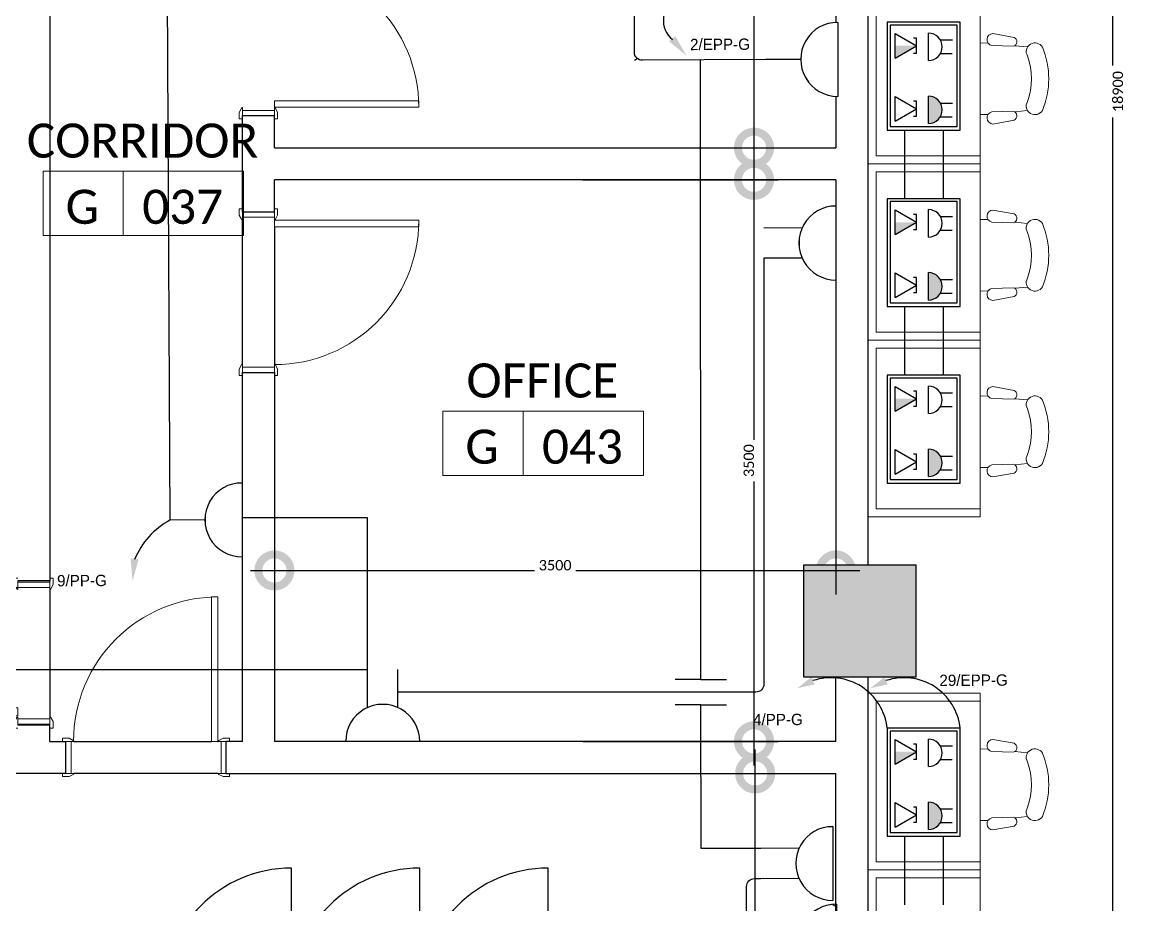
# Model space of a CAD drawing. Header units: metres. Extents: x 15.7 to 112.1, y 4.7 to 71.5.
# Drawn here: x 67.62 to 74.57, y 41.53 to 47.03 of the extents above; entities that cross this region are included whole.
import ezdxf

# ---------------------------------------------------------------- set-up
doc = ezdxf.new("R2010")
doc.units = ezdxf.units.M
doc.set_wipeout_variables(frame=1)
doc.linetypes.add('ECG_Line-Ptrn-Sold', pattern=[9144.001000000002, 9144.000000000002, -0.001])
doc.layers.get('0').update_dxf_attribs({"color": 3})
for name, color, linetype in [('00', 252, 'Continuous'), ('E-SOCKET', 3, 'Continuous'), ('EL. BLOCK', 3, 'Continuous'), ('PW', 4, 'Continuous')]:
    doc.layers.add(name, color=color, linetype=linetype)
for name, color, linetype, lineweight in [('03-A-XR-GF$0$A-FURN', 55, 'Continuous', 5), ('A-DETL-GENF', 92, 'Continuous', 13), ('A-DETL-GENF-HDLN', 1, 'Continuous', 13), ('A-DIM', 7, 'Continuous', 5), ('A-DOOR', 5, 'Continuous', 5), ('A-TEXT', 7, 'ECG_Line-Ptrn-Sold', 13), ('E-ELEC-EQPM', 71, 'Continuous', 25)]:
    doc.layers.add(name, color=color, linetype=linetype, lineweight=lineweight)
doc.styles.add('Calibri', font='calibri.ttf', dxfattribs={"height": 0.2126391096979332})
doc.dimstyles.new('ECG_Dimn-Detl-100', dxfattribs={"dimscale": 0.3048, "dimtxt": 0.25, "dimasz": 1.312335958005249, "dimexe": 0.4921259842519685, "dimexo": 0.0625, "dimgap": 0, "dimtad": 1, "dimdec": 0, "dimlfac": 1000, "dimzin": 0, "dimdsep": 46, "dimtxsty": 'Calibri', "dimblk1": 'DOTSMALL', "dimblk2": 'DOTSMALL', "dimsah": 1, "dimcen": 0.09, "dimdle": 0.4921259842519685, "dimazin": 0, "dimtfac": 1, "dimtdec": 4, "dimtix": 1, "dimtmove": 0, "dimatfit": 3, "dimfxl": 0.4921259842519685, "dimfxlon": 1, "dimtvp": 1, "dimtolj": 1, "dimtzin": 0, "dimarcsym": 2})
doc.dimstyles.new('ECG_Dimn-Detl-100_2', dxfattribs={"dimscale": 0.3048, "dimtxt": 0.25, "dimasz": 1.312335958005249, "dimexe": 0.4921259842519685, "dimexo": 0.0625, "dimgap": 0, "dimtad": 1, "dimdec": 0, "dimlfac": 1000, "dimzin": 0, "dimdsep": 46, "dimtxsty": 'Calibri', "dimblk1": 'DOTSMALL', "dimblk2": 'DOTSMALL', "dimsah": 1, "dimcen": 0.09, "dimdle": 0.4921259842519685, "dimazin": 0, "dimtfac": 1, "dimtdec": 4, "dimtix": 1, "dimtmove": 0, "dimatfit": 3, "dimfxl": 0.4921259842519685, "dimfxlon": 1, "dimtvp": 1, "dimtolj": 1, "dimtzin": 0, "dimarcsym": 2})

# ---------------------------------------------------------------- blocks, each defined once
blk = doc.blocks.new('ECG_ Door-Single Leaf-Steel - 1000x2200 mm-3097160-GROUND FLOOR PLAN')
at = {"layer": 'A-DOOR'}
for p, q in [((0.407999999999996, 1.000000000000968), (0.407999999999996, 0.1000000000009684)), ((0.447999999999996, 1.000000000000968), (0.407999999999996, 1.000000000000968)), ((0.4079999999999928, 0.1000000000009684), (0.4079999999999928, 1.000000000000968)), ((0.4079999999999928, 1.000000000000968), (0.4479999999999928, 1.000000000000968)), ((0.447999999999996, 0.1000000000009684), (0.447999999999996, 1.000000000000968)), ((0.4479999999999928, 1.000000000000968), (0.4479999999999928, 0.1000000000009684)), ((-0.4800000000000013, 0.1200000000009744), (-0.5200000000000015, 0.1200000000009712)), ((-0.5200000000000015, 0.1200000000009712), (-0.5200000000000017, 0.1000000000009747)), ((-0.5000000000000283, 0.1000000000009737), (-0.4500000000000015, 0.1000000000009713)), ((-0.4680000000003104, 0.1000000000009697), (-0.5000000000003211, 0.1000000000009697)), ((-0.4540000000000017, 0.1060000000009712), (-0.4800000000000013, 0.1200000000009744)), ((-0.4680000000003104, -0.1), (-0.4680000000003104, 0.1000000000009697)), ((0.407999999999996, 0.1000000000009684), (0.447999999999996, 0.1000000000009684)), ((0.4479999999999928, 0.1000000000009684), (0.4079999999999928, 0.1000000000009684)), ((0.4499999999999915, 0.1000000000009684), (0.5000000000000181, 0.1000000000009681)), ((0.4799999999999915, 0.1200000000009682), (0.4539999999999915, 0.1060000000009683)), ((0.4679999999996772, 0.1000000000009697), (0.4679999999996772, -0.1)), ((0.4999999999996882, 0.1000000000009697), (0.4679999999996772, 0.1000000000009697)), ((0.5199999999999916, 0.1200000000009679), (0.4799999999999915, 0.1200000000009682)), ((0.5199999999999915, 0.100000000000968), (0.5199999999999916, 0.1200000000009679)), ((-0.5200000000000016, -0.1000000000000001), (-0.5200000000000016, -0.12)), ((-0.5200000000000016, -0.12), (-0.4800000000000015, -0.12)), ((-0.4500000000000016, -0.1000000000000001), (-0.5000000000000282, -0.1000000000000001)), ((-0.5000000000003211, -0.1), (-0.4680000000003104, -0.1)), ((-0.4800000000000015, -0.12), (-0.4540000000000016, -0.106)), ((0.50000000000002, -0.1000000000000001), (0.449999999999991, -0.1000000000000001)), ((0.4539999999999911, -0.106), (0.4799999999999908, -0.12)), ((0.4679999999996772, -0.1), (0.4999999999996882, -0.1)), ((0.4799999999999908, -0.12), (0.5199999999999909, -0.12)), ((0.5199999999999909, -0.12), (0.5199999999999909, -0.1000000000000001))]:
    blk.add_line(p, q, dxfattribs=at)
for centre, radius, start, end in [((0.4479999999999913, 0.1000000000009637), 0.900000000000004, 89.99999999999991, 179.9999999999999), ((-0.4580000000000015, 0.09900000000097121), 0.008062257748298515, 7.125016348902509, 60.25511870305892), ((0.4579999999999915, 0.09900000000096827), 0.008062257748298577, 119.7448812969417, 172.8749836510968), ((-0.4580000000000015, -0.099), 0.008062257748298529, 299.7448812969415, 352.8749836510968), ((0.4579999999999909, -0.099), 0.008062257748298515, 187.1250163489021, 240.2551187030581)]:
    blk.add_arc(centre, radius, start, end, dxfattribs=at)
blk = doc.blocks.new('ECG_ Door-Single Leaf-Gnrc - 1000x2200 mm-2067090-GROUND FLOOR PLAN')
at = {"layer": 'A-DOOR'}
for p, q in [((-0.5200000000000016, 0.12), (-0.4800000000000015, 0.12)), ((-0.5200000000000016, 0.1000000000000001), (-0.5200000000000016, 0.12)), ((-0.4500000000000016, 0.1000000000000001), (-0.5000000000000113, 0.1000000000000001)), ((-0.5000000000003211, 0.1), (-0.4680000000003104, 0.1)), ((-0.4800000000000015, 0.12), (-0.4540000000000016, 0.106)), ((-0.4680000000003104, 0.1), (-0.4680000000003104, -0.1000000000009699)), ((0.5000000000000031, 0.1000000000000001), (0.449999999999991, 0.1000000000000001)), ((0.4539999999999911, 0.106), (0.4799999999999908, 0.12)), ((0.4679999999996772, 0.1), (0.4999999999996882, 0.1)), ((0.4679999999996772, -0.1000000000009699), (0.4679999999996772, 0.1)), ((0.4799999999999908, 0.12), (0.5199999999999909, 0.12)), ((0.5199999999999909, 0.12), (0.5199999999999909, 0.1000000000000001)), ((-0.5200000000000015, -0.1200000000009713), (-0.5200000000000017, -0.1000000000009748)), ((-0.4800000000000013, -0.1200000000009744), (-0.5200000000000015, -0.1200000000009713)), ((-0.5000000000000113, -0.1000000000009738), (-0.4500000000000015, -0.1000000000009713)), ((-0.4680000000003104, -0.1000000000009699), (-0.5000000000003211, -0.1000000000009699)), ((-0.4540000000000017, -0.1060000000009713), (-0.4800000000000013, -0.1200000000009744)), ((0.407999999999996, -0.1000000000009684), (0.447999999999996, -0.1000000000009684)), ((0.407999999999996, -1.000000000000968), (0.407999999999996, -0.1000000000009684)), ((0.4079999999999928, -0.1000000000009683), (0.4079999999999928, -1.000000000000968)), ((0.4479999999999928, -0.1000000000009683), (0.4079999999999928, -0.1000000000009683)), ((0.447999999999996, -0.1000000000009682), (0.447999999999996, -1.000000000000968)), ((0.4479999999999928, -1.000000000000968), (0.4479999999999928, -0.1000000000009682)), ((0.4499999999999915, -0.1000000000009685), (0.5000000000000037, -0.1000000000009682)), ((0.4799999999999915, -0.1200000000009682), (0.4539999999999915, -0.1060000000009683)), ((0.4999999999996882, -0.1000000000009699), (0.4679999999996772, -0.1000000000009699)), ((0.5199999999999916, -0.1200000000009679), (0.4799999999999915, -0.1200000000009682)), ((0.5199999999999915, -0.100000000000968), (0.5199999999999916, -0.1200000000009679)), ((0.447999999999996, -1.000000000000968), (0.407999999999996, -1.000000000000968)), ((0.4079999999999928, -1.000000000000968), (0.4479999999999928, -1.000000000000968))]:
    blk.add_line(p, q, dxfattribs=at)
for centre, radius, start, end in [((-0.4580000000000015, 0.099), 0.008062257748298529, 7.125016348902825, 60.25511870305812), ((0.4579999999999909, 0.099), 0.008062257748298515, 119.7448812969415, 172.8749836510976), ((-0.4580000000000015, -0.09900000000097124), 0.008062257748298515, 299.7448812969407, 352.8749836510972), ((0.4479999999999913, -0.1000000000009636), 0.9000000000000054, 180.0000000000001, 269.9999999999997), ((0.4579999999999915, -0.0990000000009683), 0.008062257748298577, 187.1250163489029, 240.2551187030579)]:
    blk.add_arc(centre, radius, start, end, dxfattribs=at)
blk = doc.blocks.new('ECG_ Door-Single Leaf-Gnrc - 1000x2200 mm-2066731-GROUND FLOOR PLAN')
at = {"layer": 'A-DOOR'}
for p, q in [((0.407999999999996, 1.000000000000968), (0.407999999999996, 0.1000000000009684)), ((0.447999999999996, 1.000000000000968), (0.407999999999996, 1.000000000000968)), ((0.4079999999999928, 0.1000000000009683), (0.4079999999999928, 1.000000000000968)), ((0.4079999999999928, 1.000000000000968), (0.4479999999999928, 1.000000000000968)), ((0.447999999999996, 0.1000000000009682), (0.447999999999996, 1.000000000000968)), ((0.4479999999999928, 1.000000000000968), (0.4479999999999928, 0.1000000000009682)), ((-0.4800000000000013, 0.1200000000009744), (-0.5200000000000015, 0.1200000000009713)), ((-0.5200000000000015, 0.1200000000009713), (-0.5200000000000017, 0.1000000000009748)), ((-0.5000000000000198, 0.1000000000009738), (-0.4500000000000015, 0.1000000000009713)), ((-0.4680000000003104, 0.1000000000009699), (-0.5000000000003211, 0.1000000000009699)), ((-0.4540000000000017, 0.1060000000009713), (-0.4800000000000013, 0.1200000000009744)), ((-0.4680000000003104, -0.1), (-0.4680000000003104, 0.1000000000009699)), ((0.407999999999996, 0.1000000000009684), (0.447999999999996, 0.1000000000009684)), ((0.4479999999999928, 0.1000000000009683), (0.4079999999999928, 0.1000000000009683)), ((0.4499999999999915, 0.1000000000009685), (0.4999999999999927, 0.1000000000009682)), ((0.4799999999999915, 0.1200000000009682), (0.4539999999999915, 0.1060000000009683)), ((0.4679999999996772, 0.1000000000009699), (0.4679999999996772, -0.1)), ((0.4999999999996882, 0.1000000000009699), (0.4679999999996772, 0.1000000000009699)), ((0.5199999999999916, 0.1200000000009679), (0.4799999999999915, 0.1200000000009682)), ((0.5199999999999915, 0.100000000000968), (0.5199999999999916, 0.1200000000009679)), ((-0.5200000000000016, -0.1000000000000001), (-0.5200000000000016, -0.12)), ((-0.5200000000000016, -0.12), (-0.4800000000000015, -0.12)), ((-0.4500000000000016, -0.1000000000000001), (-0.5000000000000198, -0.1000000000000001)), ((-0.5000000000003211, -0.1), (-0.4680000000003104, -0.1)), ((-0.4800000000000015, -0.12), (-0.4540000000000016, -0.106)), ((0.4999999999999946, -0.1000000000000001), (0.449999999999991, -0.1000000000000001)), ((0.4539999999999911, -0.106), (0.4799999999999908, -0.12)), ((0.4679999999996772, -0.1), (0.4999999999996882, -0.1)), ((0.4799999999999908, -0.12), (0.5199999999999909, -0.12)), ((0.5199999999999909, -0.12), (0.5199999999999909, -0.1000000000000001))]:
    blk.add_line(p, q, dxfattribs=at)
for centre, radius, start, end in [((0.4479999999999913, 0.1000000000009636), 0.900000000000004, 89.99999999999991, 179.9999999999999), ((-0.4580000000000015, 0.09900000000097124), 0.008062257748298515, 7.125016348902509, 60.25511870305896), ((0.4579999999999915, 0.0990000000009683), 0.008062257748298577, 119.7448812969417, 172.8749836510968), ((-0.4580000000000015, -0.099), 0.008062257748298529, 299.7448812969415, 352.8749836510968), ((0.4579999999999909, -0.099), 0.008062257748298515, 187.1250163489021, 240.2551187030581)]:
    blk.add_arc(centre, radius, start, end, dxfattribs=at)
blk = doc.blocks.new('ECG_ Door-Single Leaf-Steel - 900x2200 mm-3097164-GROUND FLOOR PLAN')
at = {"layer": 'A-DOOR'}
for p, q in [((-0.4670000000000201, 0.12), (-0.42700000000002, 0.12)), ((-0.4670000000000201, 0.1000000000000001), (-0.4670000000000201, 0.12)), ((-0.3970000000000201, 0.1000000000000001), (-0.4500000000000185, 0.1000000000000001)), ((-0.4420000000003318, 0.1), (-0.4100000000003211, 0.1)), ((-0.4420000000003318, -0.1000000000009697), (-0.4420000000003318, 0.1)), ((-0.42700000000002, 0.12), (-0.4010000000000201, 0.106)), ((-0.4100000000003211, 0.1), (-0.4100000000003211, -0.1000000000009697)), ((0.4499999999999796, 0.1000000000000001), (0.3969999999999727, 0.1000000000000001)), ((0.4009999999999729, 0.106), (0.4269999999999726, 0.12)), ((0.4099999999996672, 0.1), (0.4419999999996781, 0.1)), ((0.4099999999996672, -0.1000000000009697), (0.4099999999996672, 0.1)), ((0.4269999999999726, 0.12), (0.4669999999999725, 0.12)), ((0.4419999999996781, 0.1), (0.4419999999996781, -0.1000000000009697)), ((0.4669999999999725, 0.12), (0.4669999999999728, 0.1000000000000001)), ((-0.4670000000000197, -0.1200000000009711), (-0.4670000000000196, -0.1000000000009742)), ((-0.4270000000000198, -0.1200000000009738), (-0.4670000000000197, -0.1200000000009711)), ((-0.4500000000000181, -0.1000000000009735), (-0.3970000000000198, -0.1000000000009712)), ((-0.4100000000003211, -0.1000000000009697), (-0.4420000000003318, -0.1000000000009697)), ((-0.4010000000000199, -0.1060000000009711), (-0.4270000000000198, -0.1200000000009738)), ((0.3399999999999786, -0.1000000000009684), (0.3899999999999786, -0.1000000000009684)), ((0.3399999999999786, -0.9000000000009685), (0.3399999999999786, -0.1000000000009684)), ((0.3399999999999754, -0.1000000000009683), (0.3399999999999754, -0.9000000000009685)), ((0.3899999999999754, -0.1000000000009683), (0.3399999999999754, -0.1000000000009683)), ((0.3899999999999786, -0.1000000000009684), (0.3899999999999786, -0.9000000000009685)), ((0.3899999999999754, -0.9000000000009685), (0.3899999999999754, -0.1000000000009684)), ((0.3969999999999731, -0.1000000000009686), (0.44999999999998, -0.1000000000009683)), ((0.4269999999999731, -0.1200000000009683), (0.400999999999973, -0.1060000000009685)), ((0.4419999999996781, -0.1000000000009697), (0.4099999999996672, -0.1000000000009697)), ((0.4669999999999732, -0.1200000000009681), (0.4269999999999731, -0.1200000000009683)), ((0.4669999999999731, -0.1000000000009682), (0.4669999999999732, -0.1200000000009681)), ((0.3899999999999786, -0.9000000000009685), (0.3399999999999786, -0.9000000000009685)), ((0.3399999999999754, -0.9000000000009685), (0.3899999999999754, -0.9000000000009685))]:
    blk.add_line(p, q, dxfattribs=at)
for centre, radius, start, end in [((-0.40500000000002, 0.099), 0.008062257748298529, 7.125016348902834, 60.2551187030581), ((0.4049999999999727, 0.099), 0.008062257748298515, 119.7448812969418, 172.8749836510976), ((0.3899999999999741, -0.100000000000964), 0.800000000000005, 180.0000000000001, 269.9999999999997), ((-0.4050000000000197, -0.09900000000097108), 0.008062257748298515, 299.7448812969412, 352.8749836510972), ((0.404999999999973, -0.09900000000096844), 0.00806225774829855, 187.1250163489028, 240.2551187030582)]:
    blk.add_arc(centre, radius, start, end, dxfattribs=at)
blk = doc.blocks.new('B806-B02 - CALL CENTER - FURN GROUND FLOOR_dwg_03-A-XR-GF$0$chair-3478258-GROUND FLOOR PLAN')
at = {"layer": '03-A-XR-GF$0$A-FURN'}
for p, q in [((22.19294224309074, -2.559167828483293), (22.06061282081058, -2.535008843827233)), ((21.98240199986174, -2.593606267188664), (22.02739614326104, -2.59466745277587)), ((22.18812851668977, -2.614518340465394), (22.05366787443163, -2.610636559411606)), ((22.19874227571334, -2.61097682066178), (22.27761711590779, -2.618484423939786)), ((21.98240199986174, -3.040548057876208), (22.02739614326104, -3.039486872288962)), ((22.18812851668977, -3.019635984599558), (22.05366787443163, -3.023517765653322)), ((22.19874227571334, -3.02317750440317), (22.27761711590779, -3.015669901125166)), ((22.19294224309074, -3.074986496581658), (22.06061282081058, -3.099145481237719))]:
    blk.add_line(p, q, dxfattribs=at)
for centre, radius, start, end in [((22.06296722144766, -2.573357787546228), 0.03842114895104468, 93.51321580933383, 255.9931916523041), ((22.18194035226723, -2.586095591634575), 0.02908858934396826, 282.2826853572749, 67.77652142876367), ((22.32321374346897, -2.647750546832342), 0.05418079359043457, 31.26502886697913, 209.6825180361752), ((21.89841506286231, -2.817077162532464), 0.5108137858035644, 337.2610651608358, 22.73893483916425), ((21.89064670177848, -2.817077162532464), 0.4109893326929139, 339.7134097284324, 20.2865902715676), ((22.32321374346897, -2.986403778232487), 0.0541807935904372, 150.3174819638237, 328.7349711330193), ((22.06296722144766, -3.060796537518704), 0.03842114895104733, 104.0068083476947, 266.486784190666), ((22.18194035226723, -3.048058733430374), 0.02908858934397272, 292.2234785712332, 77.7173146427265)]:
    blk.add_arc(centre, radius, start, end, dxfattribs=at)
blk = doc.blocks.new('B806-B02 - CALL CENTER - FURN GROUND FLOOR_dwg_03-A-XR-GF$0$UNIT130-3478259-GROUND FLOOR PLAN')
at = {"layer": '03-A-XR-GF$0$A-FURN'}
for p, q in [((-0.7249999999992037, -1.049999999999949), (-0.7249999999992037, -0.2499999999997695)), ((-0.02499999999929262, -1.199999999999788), (-0.7249999999992894, -1.199999999999788))]:
    blk.add_line(p, q, dxfattribs=at)
at = {"layer": '03-A-XR-GF$0$A-FURN', "flags": 128}
for points in [[(-0.7249999999992894, -1.199999999999788), (-0.7249999999992894, -0.09999999999979102), (-0.02499999999929262, -0.09999999999979102)], [(-0.7249999999992042, -1.149999999999906), (-0.07499999999920373, -1.149999999999906), (-0.07499999999920373, -0.1499999999998146), (-0.7249999999992044, -0.1499999999998146)]]:
    blk.add_lwpolyline(points, dxfattribs=at)
at = {"extrusion": (0, 0, -1), "zscale": -1}
blk.add_blockref('B806-B02 - CALL CENTER - FURN GROUND FLOOR_dwg_03-A-XR-GF$0$chair-3478258-GROUND FLOOR PLAN', (-21.25740199986219, 2.14691569418188), dxfattribs=at)
blk = doc.blocks.new('B806-B02 - CALL CENTER - FURN GROUND FLOOR_dwg_03-A-XR-GF$0$UNIT130-V154-GROUND FLOOR PLAN')
at = {"layer": '03-A-XR-GF$0$A-FURN'}
for p, q in [((-0.7249999999992037, -1.049999999999949), (-0.7249999999992037, -0.2499999999997695)), ((-0.02500029707470683, -1.199999999999805), (-0.7249999999992981, -1.199999999999805))]:
    blk.add_line(p, q, dxfattribs=at)
at = {"layer": '03-A-XR-GF$0$A-FURN', "flags": 128}
for points in [[(-0.7249999999992981, -1.199999999999805), (-0.7249999999992981, -0.09999999999980401), (-0.02500029707470683, -0.09999999999980401)], [(-0.7249999999992042, -1.149999999999906), (-0.07499999999920373, -1.149999999999906), (-0.07499999999920373, -0.1499999999998146), (-0.7249999999992044, -0.1499999999998146)]]:
    blk.add_lwpolyline(points, dxfattribs=at)
at = {"extrusion": (0, 0, -1), "zscale": -1}
blk.add_blockref('B806-B02 - CALL CENTER - FURN GROUND FLOOR_dwg_03-A-XR-GF$0$chair-3478258-GROUND FLOOR PLAN', (-21.25740199986219, 2.14691569418188), dxfattribs=at)
blk = doc.blocks.new('B806-B02 - CALL CENTER - FURN GROUND FLOOR_dwg_03-A-XR-GF$0$UNIT130-V155-GROUND FLOOR PLAN')
at = {"layer": '03-A-XR-GF$0$A-FURN'}
for p, q in [((-0.7249999999992037, -1.049999999999949), (-0.7249999999992037, -0.2499999999997695)), ((-0.02500059414660389, -1.199999999999805), (-0.7249999999992981, -1.199999999999805))]:
    blk.add_line(p, q, dxfattribs=at)
at = {"layer": '03-A-XR-GF$0$A-FURN', "flags": 128}
for points in [[(-0.7249999999992981, -1.199999999999805), (-0.7249999999992981, -0.09999999999980401), (-0.02500059414660389, -0.09999999999980401)], [(-0.7249999999992042, -1.149999999999906), (-0.07499999999920373, -1.149999999999906), (-0.07499999999920373, -0.1499999999998146), (-0.7249999999992044, -0.1499999999998146)]]:
    blk.add_lwpolyline(points, dxfattribs=at)
at = {"extrusion": (0, 0, -1), "zscale": -1}
blk.add_blockref('B806-B02 - CALL CENTER - FURN GROUND FLOOR_dwg_03-A-XR-GF$0$chair-3478258-GROUND FLOOR PLAN', (-21.25740199986219, 2.14691569418188), dxfattribs=at)
blk = doc.blocks.new('B806-B02 - CALL CENTER - FURN GROUND FLOOR_dwg-3278331-GROUND FLOOR PLAN')
at = {"extrusion": (0, 0, -1), "zscale": -1}
for name, p in [('B806-B02 - CALL CENTER - FURN GROUND FLOOR_dwg_03-A-XR-GF$0$UNIT130-3478259-GROUND FLOOR PLAN', (-72.86893120253879, 47.34732619833679)), ('B806-B02 - CALL CENTER - FURN GROUND FLOOR_dwg_03-A-XR-GF$0$UNIT130-3478259-GROUND FLOOR PLAN', (-72.86893120253879, 46.24732619833734)), ('B806-B02 - CALL CENTER - FURN GROUND FLOOR_dwg_03-A-XR-GF$0$UNIT130-3478259-GROUND FLOOR PLAN', (-72.86893090546691, 45.14732619833788)), ('B806-B02 - CALL CENTER - FURN GROUND FLOOR_dwg_03-A-XR-GF$0$UNIT130-V154-GROUND FLOOR PLAN', (-72.86893031132313, 42.94732619833806)), ('B806-B02 - CALL CENTER - FURN GROUND FLOOR_dwg_03-A-XR-GF$0$UNIT130-V155-GROUND FLOOR PLAN', (-72.86893001425122, 41.8473261983377))]:
    blk.add_blockref(name, p, dxfattribs=at)
blk = doc.blocks.new('ECG_G-Tag-Room - ECG_G-Tag-Room-Engl-1568319-GROUND FLOOR PLAN')
at = {"layer": 'A-TEXT'}
for p, q in [((-0.006249999999999996, 0), (-0.006249999999999996, -0.004)), ((0.00625, 0), (-0.006249999999999996, 0)), ((-0.001249999999999994, -0.004), (-0.001249999999999987, 0)), ((0.00625, 0), (0.00625, -0.004)), ((0.006250000000000001, -0.004), (-0.006249999999999996, -0.004))]:
    blk.add_line(p, q, dxfattribs=at)
blk = doc.blocks.new('_DotSmall')
at = {"color": 0, "linetype": 'ByBlock', "const_width": 0.5}
blk.add_lwpolyline([(-0.0625, 0, 1), (0.0625, 0, 1)], format="xyb", close=True, dxfattribs=at)
blk = doc.blocks.new('SS')
at = {"color": 3}
blk.add_wipeout([(-0.2306978319220434, -0.0003616108363601045), (-0.22219485645043036, 0.06205695918177401), (-0.2021871698154923, 0.11109441380151347), (-0.16697543701742643, 0.15918801414910644), (-0.12594592715230613, 0.19328539481722717), (-0.06945470066824717, 0.21999469305186742), (-0.025000102676595366, 0.22933951966912614), (0.04985435290689984, 0.22524689545500454), (0.11234024185159361, 0.20149761903459884), (0.15515500864175855, 0.17072944593501171), (0.19494773768809584, 0.12335720484102608), (0.21750319180295258, 0.07690241850187629), (0.22931783062951966, 0.025198273180657704), (0.22931783062951008, -0.00036161083664865146)], dxfattribs=at)
at = {"layer": 'E-SOCKET', "color": 3}
for points in [[(-0.0003726482709680567, 0.2308167083197077), (-0.001501549218573928, 0.4485551619594617)], [(0.2306978319220434, -0.0003616108366486515), (-0.2306978319220434, -0.0003616108364212778)]]:
    blk.add_lwpolyline(points, dxfattribs=at)
blk.add_arc((0, 0), 0.2306981153280665, 359.91019092976, 180.0898090701878, dxfattribs=at)
blk = doc.blocks.new('DS')
h = blk.add_hatch()
h.set_pattern_fill('ANSI31', color=3)
h.set_pattern_definition([(45, (-2469.696181861516, 715.3543578856484), (-2.245064030267288, 2.245064030267288), [])])
h.paths.add_polyline_path([(0.1949477376883806, 0.1237188156775346), (0.1551550086419411, 0.1710910567715018), (0.112340241851598, 0.201859229871161), (0.0498543529070048, 0.2256085062915645), (-0.02500010267658581, 0.2297011305056458), (-0.06945470066784765, 0.2203563038883658), (-0.1259459271523156, 0.1936470056537019), (-0.1669754370172996, 0.1595496249856296), (-0.2021871698152609, 0.1114560246380734), (-0.2221948564501872, 0.06241857001828066), (-0.2306978319220434, 1.13686837721616e-13), (0.2293178306299524, -1.13686837721616e-13), (0.2293178306299524, 0.02555988401718423), (0.2175031918031891, 0.07726402933838017)])
edge = h.paths.add_edge_path()
edge.add_line((0.1949477376883806, 0.1237188156775346), (0.2175031918031891, 0.07726402933838017))
edge.add_line((0.2293178306299524, -1.13686837721616e-13), (-0.2306978319220434, 1.13686837721616e-13))
edge.add_line((-0.1259459271523156, 0.1936470056537019), (-0.06945470066784765, 0.2203563038883658))
at = {"color": 3}
blk.add_wipeout([(-0.2306978319220434, 1.7486012637846216e-13), (-0.22219485645043036, 0.06241857001830897), (-0.2021871698154923, 0.11145602463804843), (-0.16697543701742643, 0.1595496249856414), (-0.12594592715230613, 0.19364700565376214), (-0.06945470066824717, 0.22035630388840238), (-0.025000102676595366, 0.2297011305056611), (0.04985435290689984, 0.2256085062915395), (0.11234024185159361, 0.2018592298711338), (0.15515500864175855, 0.17109105677154668), (0.19494773768809584, 0.12371881567756104), (0.21750319180295258, 0.07726402933841126), (0.22931783062951966, 0.02555988401719267), (0.22931783062951008, -1.1368683772161603e-13)], dxfattribs=at)
at = {"layer": 'E-SOCKET', "color": 3}
for points in [[(-0.09513616698495753, 0.2108657295442526), (-0.09390195206424323, 0.4489167727959966)], [(0.09439087044302141, 0.2108657295442526), (0.09315665552230712, 0.4489167727959966)], [(0.2306978319220434, -1.13686837721616e-13), (-0.2306978319220434, 1.13686837721616e-13)]]:
    blk.add_lwpolyline(points, dxfattribs=at)
blk.add_arc((0, 0.0003616108365349646), 0.2306981153280665, 359.91019092976, 180.0898090701878, dxfattribs=at)
blk = doc.blocks.new('EDS')
h = blk.add_hatch()
h.set_pattern_fill('ANSI31', color=3, scale=0.04613962306561367, angle=20)
h.set_pattern_definition([(65, (-0.001379717886266008, 0.0003616818501086527), (-0.1327680214690823, 0.06191074516912033), [])])
h.paths.add_polyline_path([(0.2293181140357774, 0.0003616818501086527, 1.001568693730501), (-0.2320775498083094, 0.0003616818503360264)])
at = {"layer": 'E-SOCKET', "color": 3}
for points in [[(-0.09513616698495753, 0.2108657295442526), (-0.09390195206424323, 0.4489167727959966)], [(0.09439087044302141, 0.2108657295442526), (0.09315665552230712, 0.4489167727959966)], [(0.2306978319220434, -1.13686837721616e-13), (-0.2306978319220434, 1.13686837721616e-13)]]:
    blk.add_lwpolyline(points, dxfattribs=at)
blk.add_arc((0, 0.0003616108365349646), 0.2306981153280665, 359.91019092976, 180.0898090701878, dxfattribs=at)
blk = doc.blocks.new('ECG_DATA_RACK  42U _ 1000X800 - with Two Door open - DATA RACK 1000X800 42U-2424056-GROUND FLOOR PLAN - LOW CURRENT  SYSTEMS')
at = {"layer": 'A-DETL-GENF', "color": 162, "lineweight": 25}
for p, q in [((-400.9999999999949, 499.999999999994), (-400.9999999999936, 1299.999999999994)), ((-400.9999999999956, 183.613866779155), (-400.9999999999951, 499.9999999999939)), ((-400.9999999999951, 499.999999999994), (399.0000000000048, 499.9999999999915)), ((399.0000000000049, 499.9999999999915), (399.0000000000034, -500.0000000000088)), ((-400.9999999999961, -116.3861332208458), (-400.9999999999956, 183.613866779155)), ((-92.43657826357978, 126.2908777968902), (-36.92883299679974, 1.506024096379131)), ((74.0866575367585, 126.2908777968908), (74.08665753675933, -123.7091222031027)), ((-45.10439237718275, 1.506024096379078), (74.08665753675889, 1.506024096379483)), ((-400.9999999999967, -500.0000000000061), (-400.9999999999961, -116.3861332208458)), ((74.08665753675935, -123.7091222031028), (-45.10439237718148, -123.7091222031032)), ((-400.9999999999956, -500.0000000000061), (-400.9999999999943, -1300.000000000011)), ((399.0000000000034, -500.0000000000088), (-400.9999999999967, -500.0000000000061))]:
    blk.add_line(p, q, dxfattribs=at)
blk.add_arc((-45.10439237718212, -61.10154905336201), 62.60757314974117, 90.00000000000061, 270.0000000000002, dxfattribs=at)
at = {"layer": 'A-DETL-GENF-HDLN', "color": 162, "lineweight": 25}
for centre, radius, start, end in [((-400.9999999999949, 499.999999999994), 800.0000000000006, 359.9999999999994, 89.99999999999997), ((-400.9999999999956, -500.0000000000113), 799.9999999999993, 269.9999999999997, 359.9999999999996)]:
    blk.add_arc(centre, radius, start, end, dxfattribs=at)
blk = doc.blocks.new('ECG_DATA_RACK  42U _ 1000X800 - with Two Door open - DATA RACK 1000X800 42U-V160-GROUND FLOOR PLAN - LOW CURRENT  SYSTEMS')
at = {"layer": 'A-DETL-GENF', "color": 162, "lineweight": 25}
for p, q in [((-400.9999999999949, 499.999999999994), (-400.9999999999936, 1299.999999999994)), ((-400.9999999999967, -500.0000000000061), (-400.9999999999951, 499.9999999999939)), ((-400.9999999999951, 499.999999999994), (399.0000000000048, 499.9999999999915)), ((399.0000000000049, 499.9999999999915), (399.0000000000034, -500.0000000000088)), ((-92.43657826357978, 126.2908777968902), (-36.92883299679974, 1.506024096379131)), ((74.0866575367585, 126.2908777968908), (74.08665753675933, -123.7091222031027)), ((-45.10439237718275, 1.506024096379078), (74.08665753675889, 1.506024096379483)), ((74.08665753675935, -123.7091222031028), (-45.10439237718148, -123.7091222031032)), ((-400.9999999999956, -500.0000000000061), (-400.9999999999943, -1300.000000000011)), ((399.0000000000034, -500.0000000000088), (-400.9999999999967, -500.0000000000061))]:
    blk.add_line(p, q, dxfattribs=at)
blk.add_arc((-45.10439237718212, -61.10154905336201), 62.60757314974117, 90.00000000000061, 270.0000000000002, dxfattribs=at)
at = {"layer": 'A-DETL-GENF-HDLN', "color": 162, "lineweight": 25}
for centre, radius, start, end in [((-400.9999999999949, 499.999999999994), 800.0000000000006, 359.9999999999994, 89.99999999999997), ((-400.9999999999956, -500.0000000000113), 799.9999999999993, 269.9999999999997, 359.9999999999996)]:
    blk.add_arc(centre, radius, start, end, dxfattribs=at)

msp = doc.modelspace()

# ---------------------------------------------------------------- hatches: boundary and pattern name
at = {"layer": '00'}
msp.add_hatch(color=256, dxfattribs=at).paths.add_polyline_path([(72.4939306083986, 42.94732717912517), (73.19393060839859, 42.94732717912517), (73.19393060839859, 43.64732717912518), (72.4939306083986, 43.64732717912518), (72.4939306083986, 43.07590878090496)], flags=0)
at = {"layer": 'E-SOCKET', "lineweight": -3, "ltscale": 0.05, "transparency": 33554658}
h = msp.add_hatch(color=1, dxfattribs=at)
h.dxf.hatch_style = 1
edge = h.paths.add_edge_path()
edge.add_line((73.27074437339907, 46.39805228229265), (73.27074437339907, 46.56891854292588))
edge.add_ellipse((73.27074437339907, 46.48348541260926), major_axis=(0.06041034578489699, -0.06041034578489751), ratio=0.9999999999999424, start_angle=-45.000000000001705, end_angle=134.9999999999984, ccw=False)
h = msp.add_hatch(color=1, dxfattribs=at)
h.dxf.hatch_style = 1
edge = h.paths.add_edge_path()
edge.add_line((73.27074407632712, 45.29805228229274), (73.27074407632712, 45.46891854292597))
edge.add_ellipse((73.27074407632712, 45.38348541260935), major_axis=(0.06041034578489699, -0.06041034578489751), ratio=0.9999999999999424, start_angle=-45.000000000001705, end_angle=134.9999999999984, ccw=False)
h = msp.add_hatch(color=1, dxfattribs=at)
h.dxf.hatch_style = 1
edge = h.paths.add_edge_path()
edge.add_line((73.270710836484, 44.19804419641528), (73.270710836484, 44.36891045704851))
edge.add_ellipse((73.270710836484, 44.2834773267319), major_axis=(0.06041034578489699, -0.06041034578489751), ratio=0.9999999999999424, start_angle=-45.000000000001705, end_angle=134.9999999999984, ccw=False)
h = msp.add_hatch(color=1, dxfattribs=at)
h.dxf.hatch_style = 1
edge = h.paths.add_edge_path()
edge.add_line((73.2707102423393, 41.99804419641547), (73.2707102423393, 42.1689104570487))
edge.add_ellipse((73.2707102423393, 42.08347732673209), major_axis=(0.06041034578489699, -0.06041034578489751), ratio=0.9999999999999424, start_angle=-45.000000000001705, end_angle=134.9999999999984, ccw=False)
at = {"layer": 'EL. BLOCK', "linetype": 'ByBlock'}
h = msp.add_hatch(color=4, dxfattribs=at)
h.dxf.hatch_style = 1
h.paths.add_polyline_path([(73.19578243214107, 46.88284640003456), (73.06243974491103, 46.88284640003456), (73.06243974491103, 46.8058609636678)])
h = msp.add_hatch(color=4, dxfattribs=at)
h.dxf.hatch_style = 1
h.paths.add_polyline_path([(73.19578213506912, 45.78284640003465), (73.06243944783908, 45.78284640003465), (73.06243944783908, 45.7058609636679)])
h = msp.add_hatch(color=4, dxfattribs=at)
h.dxf.hatch_style = 1
h.paths.add_polyline_path([(73.195748895226, 44.68283831415719), (73.06240620799596, 44.68283831415719), (73.06240620799596, 44.60585287779044)])
h = msp.add_hatch(color=4, dxfattribs=at)
h.dxf.hatch_style = 1
h.paths.add_polyline_path([(73.19574830108131, 42.48283831415738), (73.06240561385127, 42.48283831415738), (73.06240561385127, 42.40585287779063)])

# ---------------------------------------------------------------- linework, layer by layer
at = {"color": 1}
msp.add_lwpolyline([(71.7627581540965, 46.82017845289888, 0, 0.05, 0), (71.67349419652847, 46.9267367695925, 0.05, 0.05, 0)], format="xyseb", dxfattribs=at)
at = {"color": 3}
for points in [[(71.43761223354744, 46.79220772482976), (71.45578270335965, 46.80390753403755)], [(73.12238328299253, 46.35765302769462), (73.1223832829928, 45.92937287299662)], [(73.12238298592058, 45.25765302769472), (73.12238298592085, 44.82937287299671)], [(73.12234915193277, 41.95764494181745), (73.12234915193304, 41.52936478711945)]]:
    msp.add_lwpolyline(points, dxfattribs=at)
for points in [[(71.85273136040158, 42.93382584088361), (71.85030429080173, 46.79434739490968)], [(71.85283152560248, 42.93382584088361), (71.69148806299216, 42.93382584088361)], [(71.85283146236242, 42.93372525059365), (72.01283146236241, 42.93372525059365)], [(71.85283146236242, 42.93372525059365), (72.01283146236241, 42.93372525059365)], [(71.85283152560248, 42.77450205507639), (71.69148806299216, 42.77450205507639)], [(71.85283146236242, 42.77460264536634), (72.01283146236241, 42.77460264536634)], [(71.85283146236242, 42.77460264536634), (72.01283146236241, 42.77460264536634)]]:
    msp.add_lwpolyline(points)
at = {"color": 1}
for points in [[(73.3627440754774, 46.35765302769477), (73.36274407547766, 45.92937287299677)], [(73.36274377840545, 45.25765302769486), (73.36274377840572, 44.82937287299686)], [(73.36270994441763, 41.95764494181759), (73.3627099444179, 41.52936478711959)]]:
    msp.add_lwpolyline(points, dxfattribs=at)
for points, format in [([(68.30998431763655, 43.54659406860136, 0, 0.05, 0), (68.32216035545207, 43.68506599023314, 0.05, 0.05, 0)], "xyseb"), ([(68.86652248130957, 38.99588234108458), (68.86652248130957, 39.32456681482397, -0.414213562373095), (68.91652248130957, 39.37456681482396), (72.08697439549805, 39.37456681482396, 0.414213562373095), (72.13697439549804, 39.42456681482396), (72.13697439549804, 41.64239036701646, -0.4142135623730618), (72.18697439549804, 41.69239036701646), (72.22584279908867, 41.69239036701646)], "xyb")]:
    msp.add_lwpolyline(points, format=format)
at = {"elevation": 5.594000005722046}
for points in [[(72.45333439456081, 42.87846433717438, 0, 0.05, 0), (72.55108348392687, 42.92469320454633, 0.05, 0.05, 0)], [(72.90843866663553, 42.87846433717466, 0, 0.05, 0), (73.0061877560016, 42.92469320454661, 0.05, 0.05, 0)]]:
    msp.add_lwpolyline(points, format="xyseb", dxfattribs=at)
at = {"color": 1, "elevation": 5.594000005722046}
msp.add_lwpolyline([(72.90843866663553, 42.87846433717466, 0, 0.05, 0), (73.0061877560016, 42.92469320454661, 0.05, 0.05, 0)], format="xyseb", dxfattribs=at)
at = {"color": 1}
for centre, radius, start, end in [((71.77419870897978, 47.04123366006855), 0.1559759262218143, 118.9198152033115, 230.222879864728), ((73.11829233947807, 42.59213013883408), 0.3521025629529302, 6.026797535963858, 108.6128146909615)]:
    msp.add_arc(centre, radius, start, end, dxfattribs=at)
for centre, start in [((72.66318806740335, 42.5921301388338), 6.026797535963858), ((73.11829233947807, 42.59213013883408), 6.026797535963852)]:
    msp.add_arc(centre, 0.3521025629529302, start, 108.6128146909615)
at = {"layer": '00'}
for p, q in [((67.79393060839772, 50.74732717912514), (67.7939306083977, 43.54732717912513)), ((72.69393060839771, 50.74732717912514), (72.69393060839771, 46.24732717912512)), ((72.89393060839771, 50.74732717912514), (72.89393060839771, 43.64732717912512)), ((68.9939306083977, 45.8473271791251), (68.9939306083977, 46.44732717912515)), ((68.9939306083977, 46.44732717912515), (69.19393060839771, 46.44732717912515)), ((69.19393060839771, 46.24732717912513), (69.19393060839771, 46.44732717912515)), ((69.19393060839771, 46.24732717912513), (72.69393060839771, 46.24732717912512)), ((69.19393060839771, 45.8473271791251), (69.19393060839771, 46.04732717912513)), ((72.69393060839771, 46.04732717912512), (69.19393060839771, 46.04732717912513)), ((72.69393060839771, 46.04732717912512), (72.69393060839771, 43.64732717912512)), ((68.9939306083977, 45.8473271791251), (69.19393060839771, 45.8473271791251)), ((68.9939306083977, 44.8973271791251), (68.9939306083977, 45.79732717912509)), ((69.19393060839771, 45.79732717912509), (69.19393060839771, 45.7953271791251)), ((69.19393060839771, 45.79732717912509), (69.19393060839771, 45.7953271791251)), ((69.19393060839771, 45.7553271791251), (69.19393060839771, 44.8973271791251)), ((69.19393060839771, 45.7553271791251), (69.19393060839771, 44.8973271791251)), ((68.9939306083977, 42.54732717912513), (68.9939306083977, 44.8473271791251)), ((68.9939306083977, 44.8473271791251), (69.19393060839771, 44.8473271791251)), ((69.19393060839771, 44.8473271791251), (69.1939306083977, 42.54732717912512)), ((72.49393060839853, 42.94732717912512), (72.49393060839853, 43.64732717912512)), ((72.49393060839853, 43.64732717912512), (72.69393060839771, 43.64732717912512)), ((72.69393060839771, 43.64732717912512), (72.89393060839771, 43.64732717912512)), ((72.89393060839771, 43.64732717912512), (73.19393060839852, 43.64732717912512)), ((73.19393060839852, 42.94732717912512), (73.19393060839852, 43.64732717912512)), ((67.7939306083977, 43.54732717912513), (67.5939306083977, 43.54732717912513)), ((67.7939306083977, 43.49432717912514), (67.7939306083977, 42.70032717912515)), ((67.7939306083977, 43.49432717912514), (67.7939306083977, 42.70032717912515)), ((72.69393060839771, 42.94732717912512), (72.49393060839853, 42.94732717912512)), ((72.89393060839771, 42.94732717912512), (72.69393060839771, 42.94732717912512)), ((72.69393060839771, 42.54732717912511), (72.69393060839771, 42.94732717912512)), ((73.19393060839852, 42.94732717912512), (72.89393060839771, 42.94732717912512)), ((72.89393060839771, 42.94732717912512), (72.89393060839771, 37.34732717912516)), ((67.7939306083977, 42.64732717912513), (67.5939306083977, 42.64732717912513)), ((67.7939306083977, 42.54732717912513), (67.7939306083977, 42.64732717912513)), ((67.7939306083977, 42.54732717912513), (67.89393060839765, 42.54732717912513)), ((67.89393060839765, 42.34732717912513), (67.89393060839765, 42.54732717912513)), ((67.94393060839765, 42.54732717912513), (68.80193060839765, 42.54732717912513)), ((67.94393060839765, 42.54732717912513), (68.80193060839764, 42.54732717912513)), ((68.84193060839765, 42.54732717912513), (68.84393060839764, 42.54732717912513)), ((68.84193060839765, 42.54732717912513), (68.84393060839764, 42.54732717912513)), ((68.9939306083977, 42.54732717912512), (68.89393060839764, 42.54732717912513)), ((68.89393060839764, 42.34732717912513), (68.89393060839764, 42.54732717912513)), ((72.69393060839771, 42.54732717912511), (69.1939306083977, 42.54732717912512)), ((67.89393060839765, 42.34732717912513), (65.29393060839769, 42.34732717912514)), ((68.84393060839764, 42.34732717912513), (67.94393060839765, 42.34732717912513)), ((68.84393060839764, 42.34732717912514), (67.94393060839765, 42.34732717912514)), ((68.89393060839764, 42.34732717912513), (72.69393060839771, 42.34732717912512)), ((72.69393060839771, 38.54732717912511), (72.69393060839771, 42.34732717912512))]:
    msp.add_line(p, q, dxfattribs=at)
at = {"layer": 'E-SOCKET', "color": 3}
for p, q in [((73.2708027448338, 46.79086083370249), (73.2708027448338, 46.96172709433572)), ((73.3448641209967, 46.91888190029888), (73.41983185001779, 46.91888190029888)), ((73.3448641209967, 46.83370602773935), (73.41951741639825, 46.83370602773935)), ((73.2708027448338, 46.397872379734), (73.2708027448338, 46.56873864036724)), ((73.3448641209967, 46.52589344633039), (73.41983185001779, 46.52589344633039)), ((73.3448641209967, 46.44071757377086), (73.41951741639825, 46.44071757377086)), ((73.27080244776185, 45.69086083370258), (73.27080244776185, 45.86172709433581)), ((73.34486382392475, 45.81888190029897), (73.41983155294584, 45.81888190029897)), ((73.34486382392475, 45.73370602773944), (73.4195171193263, 45.73370602773944)), ((73.27080244776185, 45.29787237973409), (73.27080244776185, 45.46873864036733)), ((73.34486382392475, 45.42589344633048), (73.41983155294584, 45.42589344633048)), ((73.34486382392475, 45.34071757377095), (73.4195171193263, 45.34071757377095)), ((73.27076920791873, 44.59085274782512), (73.27076920791873, 44.76171900845836)), ((73.34483058408163, 44.71887381442151), (73.41979831310272, 44.71887381442151)), ((73.34483058408163, 44.63369794186198), (73.41948387948318, 44.63369794186198)), ((73.27076920791873, 44.19786429385664), (73.27076920791873, 44.36873055448987)), ((73.34483058408163, 44.32588536045303), (73.41979831310272, 44.32588536045303)), ((73.34483058408163, 44.2407094878935), (73.41948387948318, 44.2407094878935)), ((73.27076861377404, 42.39085274782531), (73.27076861377404, 42.56171900845855)), ((73.34482998993694, 42.5188738144217), (73.41979771895802, 42.5188738144217)), ((73.34482998993694, 42.43369794186217), (73.41948328533849, 42.43369794186217)), ((73.27076861377404, 41.99786429385683), (73.27076861377404, 42.16873055449006)), ((73.34482998993694, 42.12588536045322), (73.41979771895802, 42.12588536045322)), ((73.34482998993694, 42.04070948789369), (73.41948328533849, 42.04070948789369))]:
    msp.add_line(p, q, dxfattribs=at)
for points in [[(73.46848292674106, 47.02910673857404), (73.01337865466634, 47.02910673857375), (73.01337865466677, 46.35738688744483), (73.46848292674149, 46.3573868874451)], [(73.46848262966911, 45.92910673857413), (73.01337835759439, 45.92910673857384), (73.01337835759482, 45.25738688744492), (73.46848262966954, 45.25738688744519)], [(73.46844938982599, 44.82909865269667), (73.01334511775127, 44.82909865269639), (73.0133451177517, 44.15737880156746), (73.46844938982642, 44.15737880156773)], [(73.4684487956813, 42.62909865269686), (73.01334452360658, 42.62909865269658), (73.013344523607, 41.95737880156765), (73.46844879568172, 41.95737880156792)]]:
    msp.add_lwpolyline(points, close=True, dxfattribs=at)
at = {"layer": 'E-SOCKET', "color": 3, "ltscale": 1000}
for points in [[(73.44897038263296, 47.01143135915439), (73.03167114886439, 47.01143135915411), (73.03167114886482, 46.3800610704131), (73.44897038263339, 46.38006107041338)], [(73.44897008556102, 45.91143135915448), (73.03167085179244, 45.9114313591542), (73.03167085179287, 45.28006107041319), (73.44897008556144, 45.28006107041347)], [(73.4489368457179, 44.81142327327703), (73.03163761194932, 44.81142327327674), (73.03163761194975, 44.18005298453573), (73.44893684571832, 44.18005298453602)], [(73.4489362515732, 42.61142327327722), (73.03163701780463, 42.61142327327693), (73.03163701780505, 41.98005298453592), (73.44893625157363, 41.98005298453621)]]:
    msp.add_lwpolyline(points, close=True, dxfattribs=at)
at = {"layer": 'E-SOCKET', "color": 3}
for centre in [(73.2708027448338, 46.8762939640191), (73.2708027448338, 46.48330551005062), (73.27080244776185, 45.7762939640192), (73.27080244776185, 45.38330551005071), (73.27076920791873, 44.67628587814174), (73.27076920791873, 44.28329742417326), (73.27076861377404, 42.47628587814193), (73.27076861377404, 42.08329742417344)]:
    msp.add_ellipse(centre, major_axis=(0.06041034578489698, -0.0604103457848975), ratio=0.9999999999999424, start_param=-0.7853981633974773, end_param=2.356194490192316, dxfattribs=at)
at = {"layer": 'PW', "color": 4}
for p, q in [((73.06243974491103, 46.8058609636678), (73.06243974491103, 46.95983183640131)), ((73.19578243214107, 46.93086460283194), (73.17728745090831, 46.93086460283194)), ((73.19578243214107, 46.83482819723712), (73.19578243214107, 46.930864602832)), ((73.06243974491103, 46.8058609636678), (73.19578243214107, 46.88284640003456)), ((73.19578243214107, 46.83482819723712), (73.17728745090831, 46.83482819723712)), ((73.06243974491103, 46.41317784790433), (73.06243974491103, 46.56714872063771)), ((73.06243974491103, 46.41317784790433), (73.19578243214107, 46.49016328427103)), ((73.19578243214107, 46.53818148706852), (73.17728745090834, 46.53818148706852)), ((73.19578243214107, 46.44214508147352), (73.19578243214107, 46.53818148706852)), ((73.19578243214107, 46.44214508147352), (73.17728745090834, 46.44214508147352)), ((73.06243944783908, 45.7058609636679), (73.06243944783908, 45.8598318364014)), ((73.06243944783908, 45.7058609636679), (73.19578213506912, 45.78284640003465)), ((73.19578213506912, 45.83086460283203), (73.17728715383636, 45.83086460283203)), ((73.19578213506912, 45.73482819723721), (73.19578213506912, 45.83086460283209)), ((73.19578213506912, 45.73482819723721), (73.17728715383636, 45.73482819723721)), ((73.06243944783908, 45.31317784790442), (73.06243944783908, 45.4671487206378)), ((73.19578213506912, 45.43818148706861), (73.17728715383639, 45.43818148706861)), ((73.19578213506912, 45.34214508147361), (73.19578213506912, 45.43818148706861)), ((73.06243944783908, 45.31317784790442), (73.19578213506912, 45.39016328427112)), ((73.19578213506912, 45.34214508147361), (73.17728715383639, 45.34214508147361)), ((73.06240620799596, 44.60585287779044), (73.06240620799596, 44.75982375052395)), ((73.06240620799596, 44.60585287779044), (73.195748895226, 44.68283831415719)), ((73.195748895226, 44.73085651695457), (73.17725391399324, 44.73085651695457)), ((73.195748895226, 44.63482011135976), (73.195748895226, 44.73085651695463)), ((73.195748895226, 44.63482011135976), (73.17725391399324, 44.63482011135976)), ((73.06240620799596, 44.21316976202696), (73.06240620799596, 44.36714063476035)), ((73.195748895226, 44.33817340119116), (73.17725391399327, 44.33817340119116)), ((73.195748895226, 44.24213699559616), (73.195748895226, 44.33817340119116)), ((73.06240620799596, 44.21316976202696), (73.195748895226, 44.29015519839366)), ((73.195748895226, 44.24213699559616), (73.17725391399327, 44.24213699559616)), ((73.06240561385127, 42.40585287779063), (73.06240561385127, 42.55982375052414)), ((73.19574830108131, 42.53085651695476), (73.17725331984855, 42.53085651695476)), ((73.19574830108131, 42.43482011135995), (73.19574830108131, 42.53085651695482)), ((73.06240561385127, 42.40585287779063), (73.19574830108131, 42.48283831415738)), ((73.19574830108131, 42.43482011135995), (73.17725331984855, 42.43482011135995)), ((73.06240561385127, 42.01316976202715), (73.06240561385127, 42.16714063476054)), ((73.19574830108131, 42.13817340119135), (73.17725331984857, 42.13817340119135)), ((73.19574830108131, 42.04213699559634), (73.19574830108131, 42.13817340119135)), ((73.06240561385127, 42.01316976202715), (73.19574830108131, 42.09015519839385)), ((73.19574830108131, 42.04213699559634), (73.17725331984857, 42.04213699559634))]:
    msp.add_line(p, q, dxfattribs=at)
for points in [[(73.06243974491103, 46.95983183640131), (73.19578243214107, 46.88284640003456)], [(73.06243974491103, 46.56714872063771), (73.19578243214107, 46.49016328427103)], [(73.06243944783908, 45.8598318364014), (73.19578213506912, 45.78284640003465)], [(73.06243944783908, 45.4671487206378), (73.19578213506912, 45.39016328427112)], [(73.06240620799596, 44.75982375052395), (73.195748895226, 44.68283831415719)], [(73.06240620799596, 44.36714063476035), (73.195748895226, 44.29015519839366)], [(73.06240561385127, 42.55982375052414), (73.19574830108131, 42.48283831415738)], [(73.06240561385127, 42.16714063476054), (73.19574830108131, 42.09015519839385)]]:
    msp.add_lwpolyline(points, dxfattribs=at)

# ---------------------------------------------------------------- block references
at = {"color": 1, "rotation": 89.40377830729196}
msp.add_blockref('EDS', (72.6942921996558, 41.30129163516769), dxfattribs=at)
at = {"layer": '00'}
for name, p in [('B806-B02 - CALL CENTER - FURN GROUND FLOOR_dwg-3278331-GROUND FLOOR PLAN', (0, 0)), ('ECG_ Door-Single Leaf-Steel - 1000x2200 mm-3097160-GROUND FLOOR PLAN', (68.39393060839765, 42.44732717912512))]:
    msp.add_blockref(name, p, dxfattribs=at)
for name, p, rotation in [('ECG_ Door-Single Leaf-Gnrc - 1000x2200 mm-2066731-GROUND FLOOR PLAN', (69.0939306083977, 46.94732717912515), 269.9999999999999), ('ECG_ Door-Single Leaf-Gnrc - 1000x2200 mm-2067090-GROUND FLOOR PLAN', (69.0939306083977, 45.34732717912511), 89.9999999999999), ('ECG_ Door-Single Leaf-Steel - 900x2200 mm-3097164-GROUND FLOOR PLAN', (67.69393060839771, 43.09732717912512), 269.9999999999999)]:
    msp.add_blockref(name, p, dxfattribs=dict(at, rotation=rotation))
at = {"layer": '00', "xscale": 99.99999999999993, "yscale": 99.99999999999993, "zscale": 99.99999999999993}
for p in [(68.37690375080184, 46.10051320624299), (70.8688638784037, 44.60532006447097)]:
    msp.add_blockref('ECG_G-Tag-Room - ECG_G-Tag-Room-Engl-1568319-GROUND FLOOR PLAN', p, dxfattribs=at)
at = {"layer": 'E-ELEC-EQPM', "color": 162, "xscale": 0.001, "yscale": 0.001, "zscale": 0.001, "rotation": 180}
for name, p in [('ECG_DATA_RACK  42U _ 1000X800 - with Two Door open - DATA RACK 1000X800 42U-V160-GROUND FLOOR PLAN - LOW CURRENT  SYSTEMS', (68.89925743048839, 40.45740699122224)), ('ECG_DATA_RACK  42U _ 1000X800 - with Two Door open - DATA RACK 1000X800 42U-V160-GROUND FLOOR PLAN - LOW CURRENT  SYSTEMS', (69.69925743048839, 40.45740699122224)), ('ECG_DATA_RACK  42U _ 1000X800 - with Two Door open - DATA RACK 1000X800 42U-2424056-GROUND FLOOR PLAN - LOW CURRENT  SYSTEMS', (70.49925743048837, 40.45740699122224))]:
    msp.add_blockref(name, p, dxfattribs=at)

# ---------------------------------------------------------------- texts
at = {"color": 1}
for s, p in [('2/EPP-G', (71.78497585045749, 46.85536092269452)), ('29/EPP-G', (73.33927236869414, 42.89183459692577, 1.889881020264244))]:
    msp.add_text(s, height=0.07078551772250737, rotation=0.3451172976396935, dxfattribs=at).set_placement(p)
for s, p in [('9/PP-G', (67.83919512266937, 43.51326342969062)), ('4/PP-G', (72.17760782130033, 42.6470266535556, 1.889881020264244))]:
    msp.add_text(s, height=0.07078551772250737, rotation=0.3451172976396935).set_placement(p)
at = {"layer": '00', "char_height": 0.212639109697933, "attachment_point": 2, "line_spacing_factor": 1.156427148766662, "style": 'Calibri'}
for s, insert, width in [('CORRIDOR', (68.37205572938862, 46.39813852135877), 1.751999999999998), ('\\fCalibri|b0|i0|c178|p34|;G', (67.99653722736994, 45.98559878457865), 0.2549999999999997), ('037', (68.6220557293886, 45.98559878457865), 0.6119999999999993), ('OFFICE', (70.86401585699048, 44.90294537958675), 1.148999999999999), ('\\fCalibri|b0|i0|c178|p34|;G', (70.4884973549718, 44.49040564280662), 0.2549999999999997), ('043', (71.11401585699046, 44.49040564280662), 0.6119999999999993)]:
    msp.add_mtext(s, dxfattribs=dict(at, insert=insert, width=width))

# ---------------------------------------------------------------- dimensions: what is measured, and where the dimension line sits
at = {"layer": 'A-DIM'}
for base, p1, p2, override in [((74.41902571551522, 37.14732717912511), (74.56902571551522, 56.04732717912518), (74.56902571551522, 37.14732717912511), {"dimpost": '<>', "dimfxl": 18.90000000000007}), ((72.18373163718304, 50.74732717912514), (72.03373163718304, 46.24732717912512), (72.03373163718304, 50.74732717912514), {"dimpost": '<>', "dimfxl": 4.500000000000014}), ((72.18373163718304, 46.04732717912512), (72.03373163718304, 42.54732717912511), (72.03373163718304, 46.04732717912512), {"dimpost": '<>', "dimfxl": 3.500000000000007}), ((72.19060659525636, 42.34732717912512), (72.04060659525635, 38.54732717912511), (72.04060659525635, 42.34732717912512), {"dimpost": '<>', "dimfxl": 3.800000000000011})]:
    msp.add_linear_dim(base=base, p1=p1, p2=p2, angle=89.99999999999991, dimstyle='ECG_Dimn-Detl-100', override=override, dxfattribs=at).render()
msp.add_linear_dim(base=(72.69393060839771, 43.61255524338775), p1=(69.1939306083977, 43.76255524338774), p2=(72.69393060839771, 43.76255524338774), dimstyle='ECG_Dimn-Detl-100_2', override={"dimpost": '<>', "dimfxl": 3.500000000000014}, dxfattribs=at).render()

# ---------------------------------------------------------------- next in the draw order: block references
at = {"color": 1, "rotation": 90}
for name, p in [('SS', (72.70545581910659, 46.79795701009266)), ('DS', (72.69429221923424, 45.65358976482869)), ('SS', (68.99155596456819, 43.92802501104715)), ('DS', (72.67475957188466, 41.7862923190807))]:
    msp.add_blockref(name, p, dxfattribs=at)
at = {"color": 1}
msp.add_blockref('DS', (69.86909148259275, 42.54696556828858), dxfattribs=at)

# ---------------------------------------------------------------- next in the draw order: linework, layer by layer
for points in [[(72.25690065714713, 46.79645546087409), (71.48787146331513, 46.79246830210106, -0.415732918567743), (71.43761223354745, 46.84246763009583), (71.43761223354745, 50.16348003162416, -0.4142135623730618), (71.48761223354745, 50.21348003162416), (72.252278269913, 50.21348003162416)], [(72.24537544643825, 45.55968781276445), (72.24537544643825, 42.90410175934931, -0.414266730880217), (72.19536637017701, 42.85410176017309), (69.96298112193189, 42.85450699441355)]]:
    msp.add_lwpolyline(points, format="xyb")
at = {"color": 3}
msp.add_lwpolyline([(68.51646490401305, 48.84111467619073), (68.54300080260873, 43.92652346182858)], dxfattribs=at)
for points in [[(69.77518953052851, 42.99588234108458), (69.77518953052851, 43.94015235327561), (68.99191757540473, 43.94015235327599)], [(65.65998118985452, 42.99597414217234), (69.77518953052851, 42.99597414217234)], [(72.22584279908867, 41.87944897460301), (71.85339423613044, 41.87944897460301), (71.85283146236242, 42.77460264536634)]]:
    msp.add_lwpolyline(points)
msp.add_arc((68.78089868127991, 43.49014368425721), 0.4970137935203496, 118.5975607742846, 157.4379555053569)

doc.saveas('drawing.dxf')
